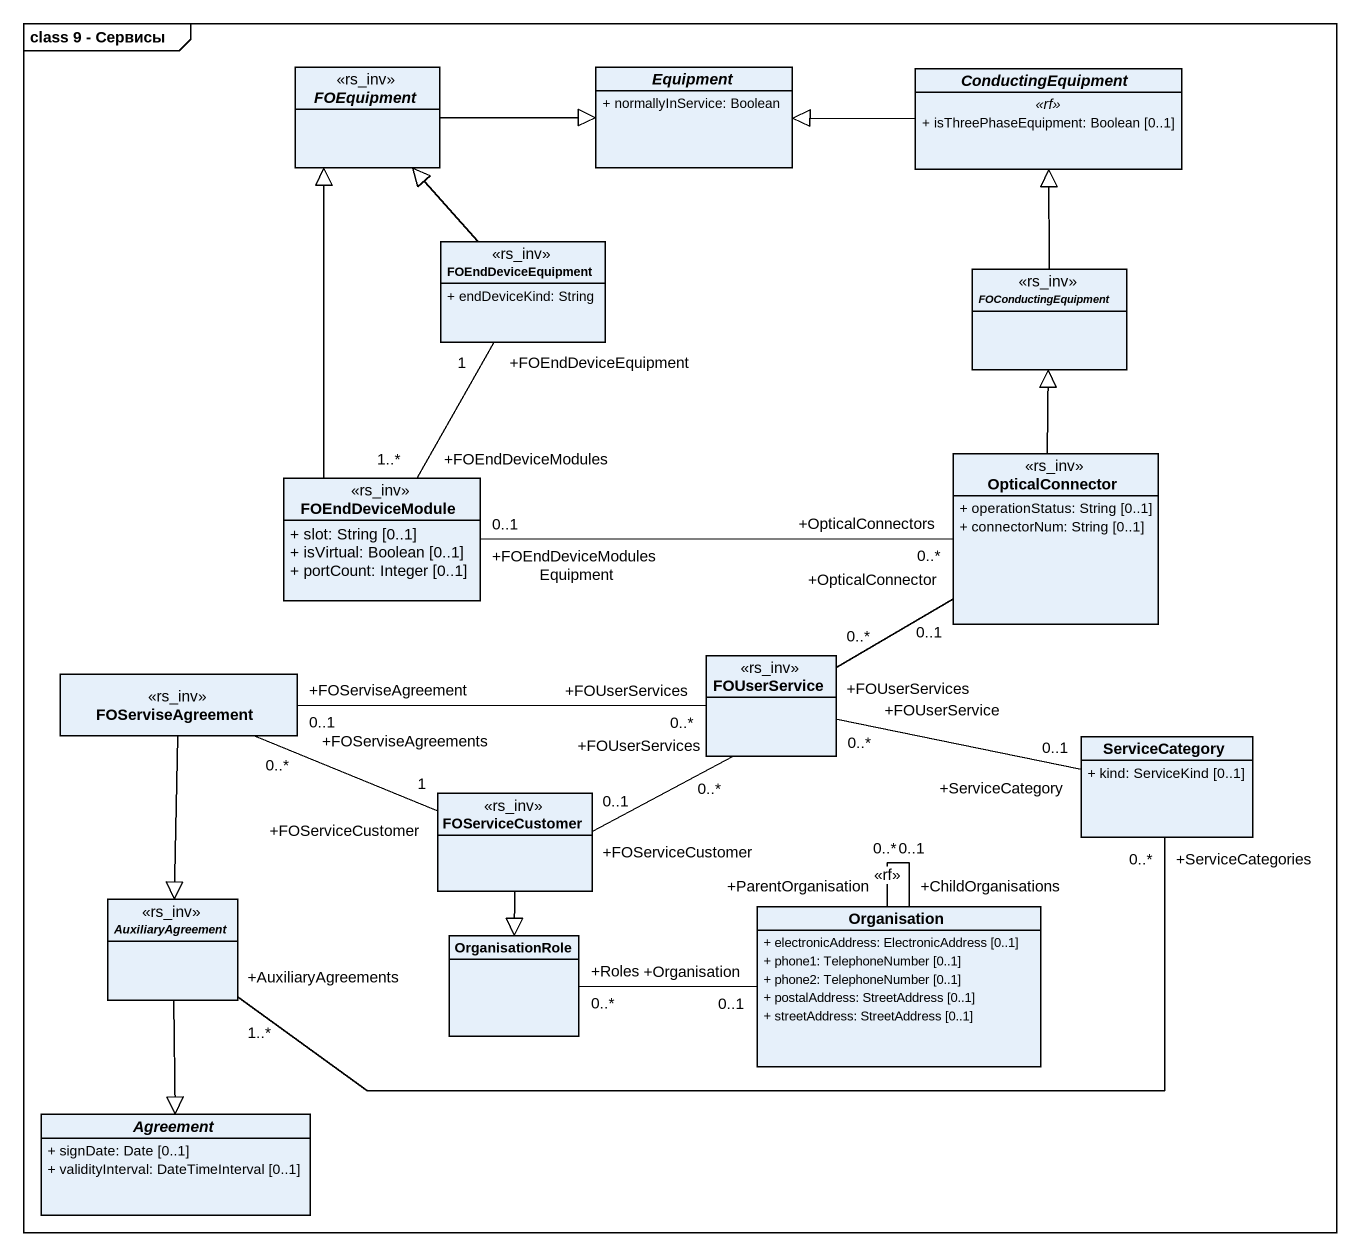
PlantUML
@startuml
mainframe class 9 - Сервисы
hide circle
hide empty members
skinparam classAttributeIconSize 0
abstract class FOEquipment <<rs_inv>>
abstract class Equipment {
  + normallyInService: Boolean
}
abstract class ConductingEquipment {
  .. <<rf>> ..
  + isThreePhaseEquipment: Boolean [0..1]
}
class FOEndDeviceEquipment <<rs_inv>> {
  + endDeviceKind: String
}
abstract class FOConductingEquipment <<rs_inv>>
class FOEndDeviceModule <<rs_inv>> {
  + slot: String [0..1]
  + isVirtual: Boolean [0..1]
  + portCount: Integer [0..1]
}
class OpticalConnector <<rs_inv>> {
  + operationStatus: String [0..1]
  + connectorNum: String [0..1]
}
class FOServiseAgreement <<rs_inv>>
class FOUserService <<rs_inv>>
class ServiceCategory {
  + kind: ServiceKind [0..1]
}
class FOServiceCustomer <<rs_inv>>
abstract class AuxiliaryAgreement <<rs_inv>>
class OrganisationRole
class Organisation {
  + electronicAddress: ElectronicAddress [0..1]
  + phone1: TelephoneNumber [0..1]
  + phone2: TelephoneNumber [0..1]
  + postalAddress: StreetAddress [0..1]
  + streetAddress: StreetAddress [0..1]
}
abstract class Agreement {
  + signDate: Date [0..1]
  + validityInterval: DateTimeInterval [0..1]
}
FOEquipment -right-|> Equipment
ConductingEquipment -left-|> Equipment
FOEndDeviceEquipment -up-|> FOEquipment
FOEndDeviceEquipment "+FOEndDeviceEquipment\n1" -- "+FOEndDeviceModules\n1..*" FOEndDeviceModule
FOConductingEquipment -up-|> ConductingEquipment
FOEndDeviceModule -up-|> FOEquipment
FOEndDeviceModule "+FOEndDeviceModulesEquipment\n0..1" -right- "+OpticalConnectors\n0..*" OpticalConnector
OpticalConnector -up-|> FOConductingEquipment
OpticalConnector "+OpticalConnector\n0..1" -left- "+FOUserServices\n0..*" FOUserService
FOServiseAgreement "+FOServiseAgreement\n0..1" -right- "+FOUserServices\n0..*" FOUserService
FOServiseAgreement --|> AuxiliaryAgreement
FOUserService "+FOUserService\n0..*" -right- "+ServiceCategory\n0..1" ServiceCategory
FOUserService "+FOUserServices\n0..*" -left- "+FOServiceCustomer\n0..1" FOServiceCustomer
FOServiceCustomer "+FOServiceCustomer\n1" -left- "+FOServiseAgreements\n0..*" FOServiseAgreement
FOServiceCustomer --|> OrganisationRole
AuxiliaryAgreement "+AuxiliaryAgreements\n1..*" -right- "+ServiceCategories\n0..*" ServiceCategory
AuxiliaryAgreement --|> Agreement
OrganisationRole "+Roles\n0..*" -right- "+Organisation\n0..1" Organisation
Organisation "+ChildOrganisations\n0..*" -- "+ParentOrganisation\n0..1" Organisation : <<rf>>
@enduml
